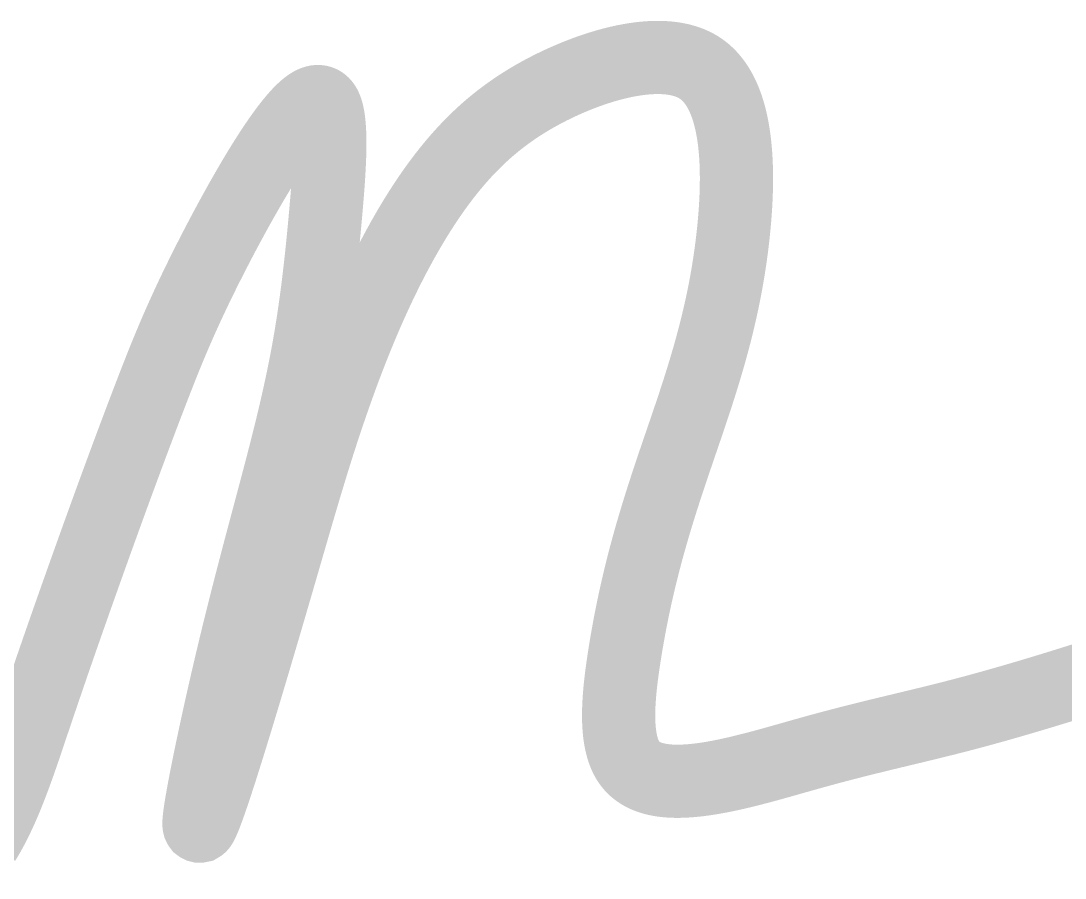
# Model space of a CAD drawing. Header units: inches. Extents: x 138 to 1256, y -84 to 787.
# Drawn here: x 549.697 to 552.204, y -18.38 to -16.321 of the extents above; entities that cross this region are included whole.
import ezdxf

# ---------------------------------------------------------------- set-up
doc = ezdxf.new("R2010")
doc.units = ezdxf.units.IN
doc.header["$MEASUREMENT"] = 0
doc.layers.add('ENTTNTHIETKE1', color=2, linetype='Continuous')
doc.layers.add('LC ISO', color=160, linetype='Continuous', lineweight=13)

# ---------------------------------------------------------------- blocks, each defined once
blk = doc.blocks.new('chu ki Toan')
at = {"layer": 'LC ISO', "const_width": 49}
blk.add_lwpolyline([(3073.71, 968.22), (3074.41, 969.35), (3075.11, 970.5), (3075.8, 971.67), (3076.49, 972.85), (3077.17, 974.05), (3077.84, 975.26), (3078.51, 976.49), (3079.17, 977.73), (3079.82, 978.98), (3080.47, 980.25), (3081.12, 981.53), (3081.75, 982.83), (3082.39, 984.13), (3083.01, 985.45), (3083.64, 986.77), (3084.25, 988.11), (3084.86, 989.46), (3085.47, 990.81), (3086.07, 992.18), (3086.67, 993.55), (3087.26, 994.93), (3087.84, 996.32), (3088.43, 997.72), (3089, 999.12), (3089.57, 1000.53), (3090.14, 1001.94), (3090.7, 1003.36), (3091.81, 1006.21), (3092.91, 1009.08), (3093.98, 1011.96), (3095.04, 1014.84), (3096.08, 1017.73), (3097.11, 1020.61), (3098.12, 1023.5), (3099.12, 1026.37), (3100.11, 1029.23), (3101.08, 1032.08), (3102.04, 1034.9), (3102.51, 1036.31), (3102.98, 1037.71), (3103.45, 1039.1), (3103.92, 1040.48), (3104.38, 1041.86), (3104.89, 1043.39), (3105.3, 1044.59), (3105.75, 1045.94), (3106.2, 1047.28), (3106.65, 1048.61), (3107.1, 1049.94), (3107.54, 1051.26), (3107.99, 1052.57), (3108.42, 1053.87), (3108.86, 1055.16), (3109.3, 1056.45), (3109.73, 1057.73), (3110.16, 1059), (3110.59, 1060.26), (3111.02, 1061.52), (3111.44, 1062.77), (3111.86, 1064.02), (3112.28, 1065.26), (3112.7, 1066.49), (3113.54, 1068.93), (3114.36, 1071.35), (3115.18, 1073.75), (3115.99, 1076.13), (3116.8, 1078.48), (3117.6, 1080.82), (3118.39, 1083.14), (3119.19, 1085.44), (3119.97, 1087.72), (3120.75, 1089.99), (3121.53, 1092.25), (3122.31, 1094.49), (3123.08, 1096.72), (3123.85, 1098.94), (3124.62, 1101.16), (3125.39, 1103.36), (3126.92, 1107.75), (3128.45, 1112.12), (3129.97, 1116.48), (3131.51, 1120.84), (3133.05, 1125.21), (3134.59, 1129.59), (3135.37, 1131.79), (3136.15, 1134), (3136.94, 1136.22), (3137.72, 1138.41), (3138.53, 1140.69), (3139.33, 1142.94), (3140.13, 1145.2), (3140.94, 1147.47), (3141.75, 1149.75), (3142.57, 1152.04), (3143.39, 1154.33), (3144.21, 1156.64), (3145.04, 1158.95), (3145.87, 1161.27), (3146.7, 1163.59), (3147.54, 1165.93), (3149.22, 1170.61), (3150.92, 1175.31), (3152.62, 1180.02), (3154.33, 1184.75), (3156.05, 1189.48), (3159.5, 1198.97), (3162.97, 1208.44), (3164.71, 1213.16), (3166.45, 1217.88), (3168.18, 1222.57), (3169.92, 1227.25), (3171.65, 1231.9), (3172.51, 1234.22), (3173.38, 1236.52), (3174.24, 1238.83), (3175.1, 1241.12), (3175.96, 1243.4), (3176.81, 1245.68), (3177.67, 1247.95), (3178.52, 1250.2), (3179.37, 1252.45), (3180.22, 1254.68), (3181.07, 1256.91), (3181.91, 1259.12), (3182.75, 1261.32), (3183.59, 1263.5), (3184.42, 1265.68), (3185.25, 1267.84), (3186.08, 1269.99), (3186.61, 1271.37), (3187.73, 1274.24), (3188.54, 1276.34), (3189.36, 1278.44), (3190.18, 1280.52), (3191.82, 1284.67), (3193.47, 1288.81), (3195.13, 1292.94), (3195.97, 1295.01), (3196.83, 1297.08), (3197.68, 1299.16), (3198.55, 1301.24), (3199.43, 1303.33), (3200.32, 1305.44), (3201.23, 1307.56), (3202.14, 1309.69), (3203.07, 1311.83), (3204.02, 1313.99), (3204.98, 1316.18), (3205.47, 1317.27), (3205.96, 1318.38), (3206.46, 1319.49), (3206.96, 1320.6), (3207.47, 1321.72), (3207.98, 1322.85), (3208.5, 1323.98), (3209.02, 1325.12), (3209.55, 1326.27), (3210.08, 1327.42), (3210.62, 1328.58), (3211.16, 1329.75), (3211.71, 1330.93), (3212.27, 1332.11), (3212.83, 1333.3), (3213.4, 1334.5), (3213.97, 1335.71), (3214.55, 1336.93), (3215.14, 1338.15), (3215.73, 1339.39), (3216.33, 1340.63), (3216.94, 1341.88), (3217.56, 1343.14), (3218.18, 1344.42), (3218.81, 1345.7), (3219.44, 1346.99), (3220.09, 1348.3), (3220.74, 1349.61), (3221.4, 1350.93), (3222.07, 1352.27), (3222.74, 1353.62), (3223.43, 1354.98), (3224.35, 1356.8), (3224.82, 1357.73), (3225.53, 1359.12), (3226.25, 1360.53), (3226.97, 1361.94), (3227.71, 1363.37), (3228.45, 1364.8), (3229.19, 1366.24), (3229.95, 1367.69), (3230.71, 1369.15), (3231.47, 1370.62), (3232.25, 1372.09), (3233.03, 1373.57), (3233.81, 1375.06), (3234.6, 1376.55), (3235.4, 1378.04), (3237.01, 1381.04), (3238.64, 1384.05), (3240.28, 1387.07), (3241.94, 1390.09), (3243.61, 1393.11), (3245.29, 1396.12), (3246.99, 1399.12), (3248.69, 1402.11), (3250.39, 1405.07), (3251.25, 1406.55), (3252.11, 1408.02), (3252.96, 1409.48), (3253.82, 1410.93), (3254.68, 1412.38), (3255.53, 1413.81), (3256.39, 1415.24), (3257.25, 1416.66), (3258.1, 1418.07), (3258.96, 1419.46), (3259.81, 1420.85), (3260.66, 1422.22), (3261.51, 1423.58), (3262.36, 1424.93), (3263.21, 1426.26), (3264.05, 1427.58), (3264.89, 1428.89), (3265.73, 1430.18), (3266.57, 1431.45), (3267.4, 1432.71), (3268.23, 1433.95), (3269.06, 1435.17), (3269.88, 1436.38), (3270.69, 1437.56), (3271.51, 1438.73), (3272.32, 1439.88), (3273.12, 1441.01), (3273.92, 1442.11), (3274.71, 1443.2), (3275.5, 1444.26), (3276.28, 1445.3), (3277.06, 1446.32), (3277.83, 1447.32), (3278.59, 1448.29), (3279.35, 1449.23), (3279.72, 1449.7), (3280.1, 1450.15), (3280.47, 1450.6), (3280.84, 1451.05), (3281.21, 1451.49), (3281.57, 1451.92), (3281.94, 1452.34), (3282.3, 1452.76), (3282.66, 1453.17), (3283.02, 1453.58), (3283.38, 1453.97), (3283.74, 1454.36), (3284.09, 1454.75), (3284.44, 1455.12), (3284.79, 1455.49), (3285.14, 1455.85), (3285.48, 1456.2), (3285.82, 1456.55), (3286.16, 1456.89), (3286.5, 1457.22), (3286.84, 1457.54), (3287.17, 1457.86), (3287.5, 1458.17), (3287.83, 1458.47), (3288.16, 1458.76), (3288.48, 1459.04), (3288.8, 1459.32), (3289.12, 1459.59), (3289.44, 1459.85), (3289.75, 1460.1), (3290.06, 1460.34), (3290.37, 1460.58), (3290.68, 1460.8), (3290.98, 1461.02), (3291.28, 1461.23), (3291.58, 1461.43), (3291.87, 1461.62), (3292.17, 1461.81), (3292.46, 1461.98), (3292.74, 1462.15), (3293.03, 1462.3), (3293.31, 1462.45), (3293.59, 1462.59), (3293.86, 1462.72), (3294.13, 1462.84), (3294.4, 1462.95), (3294.67, 1463.05), (3294.93, 1463.14), (3295.19, 1463.22), (3295.45, 1463.29), (3295.71, 1463.35), (3295.96, 1463.4), (3296.2, 1463.45), (3296.45, 1463.48), (3296.69, 1463.5), (3296.93, 1463.51), (3297.16, 1463.52), (3297.39, 1463.51), (3297.62, 1463.49), (3297.85, 1463.46), (3298.07, 1463.42), (3298.29, 1463.37), (3298.5, 1463.31), (3298.71, 1463.24), (3298.92, 1463.16), (3299.12, 1463.07), (3299.32, 1462.97), (3299.52, 1462.85), (3299.71, 1462.73), (3299.9, 1462.59), (3300.09, 1462.45), (3300.27, 1462.29), (3300.45, 1462.12), (3300.62, 1461.94), (3300.79, 1461.75), (3300.95, 1461.55), (3301.12, 1461.33), (3301.28, 1461.11), (3301.44, 1460.87), (3301.59, 1460.62), (3301.74, 1460.36), (3301.88, 1460.09), (3302.02, 1459.81), (3302.16, 1459.52), (3302.29, 1459.22), (3302.42, 1458.91), (3302.55, 1458.58), (3302.67, 1458.25), (3302.79, 1457.91), (3302.9, 1457.55), (3303.01, 1457.19), (3303.12, 1456.82), (3303.23, 1456.44), (3303.33, 1456.04), (3303.43, 1455.64), (3303.53, 1455.23), (3303.62, 1454.81), (3303.71, 1454.39), (3303.79, 1453.95), (3303.88, 1453.5), (3303.96, 1453.05), (3304.03, 1452.58), (3304.11, 1452.11), (3304.18, 1451.63), (3304.25, 1451.14), (3304.31, 1450.65), (3304.37, 1450.14), (3304.43, 1449.63), (3304.49, 1449.11), (3304.54, 1448.58), (3304.59, 1448.05), (3304.64, 1447.51), (3304.69, 1446.96), (3304.73, 1446.4), (3304.77, 1445.84), (3304.81, 1445.27), (3304.84, 1444.69), (3304.87, 1444.1), (3304.9, 1443.51), (3304.93, 1442.92), (3304.95, 1442.31), (3304.98, 1441.7), (3305.02, 1440.47), (3305.04, 1439.21), (3305.06, 1437.92), (3305.07, 1436.62), (3305.08, 1435.29), (3305.07, 1433.95), (3305.06, 1432.59), (3305.04, 1431.21), (3305.01, 1429.81), (3304.97, 1428.4), (3304.93, 1426.97), (3304.88, 1425.53), (3304.82, 1424.07), (3304.76, 1422.6), (3304.69, 1421.12), (3304.62, 1419.64), (3304.54, 1418.14), (3304.45, 1416.63), (3304.36, 1415.12), (3304.27, 1413.6), (3304.07, 1410.54), (3303.85, 1407.47), (3303.62, 1404.4), (3303.38, 1401.32), (3303.13, 1398.25), (3302.88, 1395.2), (3302.74, 1393.69), (3302.61, 1392.17), (3302.48, 1390.67), (3302.3, 1388.59), (3302.22, 1387.69), (3302.08, 1386.22), (3301.95, 1384.75), (3301.82, 1383.3), (3301.68, 1381.85), (3301.55, 1380.41), (3301.41, 1378.99), (3301.28, 1377.57), (3301.14, 1376.16), (3301.01, 1374.76), (3300.87, 1373.37), (3300.74, 1371.99), (3300.6, 1370.61), (3300.47, 1369.25), (3300.33, 1367.89), (3300.19, 1366.54), (3300.06, 1365.2), (3299.92, 1363.87), (3299.78, 1362.54), (3299.64, 1361.22), (3299.5, 1359.92), (3299.36, 1358.61), (3299.22, 1357.32), (3299.08, 1356.03), (3298.94, 1354.75), (3298.8, 1353.48), (3298.65, 1352.21), (3298.51, 1350.96), (3298.37, 1349.7), (3298.22, 1348.46), (3297.93, 1345.99), (3297.64, 1343.54), (3297.34, 1341.12), (3297.04, 1338.72), (3296.74, 1336.34), (3296.43, 1333.99), (3296.12, 1331.65), (3295.81, 1329.34), (3295.49, 1327.04), (3295.17, 1324.76), (3294.85, 1322.5), (3294.52, 1320.25), (3294.18, 1318.02), (3293.85, 1315.8), (3293.5, 1313.6), (3293.16, 1311.4), (3292.8, 1309.22), (3292.45, 1307.05), (3292.09, 1304.89), (3291.72, 1302.73), (3291.34, 1300.58), (3290.97, 1298.44), (3290.58, 1296.31), (3290.38, 1295.2), (3289.79, 1292.05), (3289.39, 1289.93), (3288.98, 1287.81), (3288.15, 1283.58), (3287.29, 1279.36), (3286.41, 1275.14), (3285.51, 1270.93), (3284.59, 1266.72), (3283.65, 1262.5), (3282.68, 1258.29), (3281.7, 1254.06), (3280.69, 1249.82), (3279.67, 1245.58), (3278.63, 1241.31), (3278.1, 1239.17), (3277.56, 1237.03), (3277.02, 1234.88), (3276.48, 1232.73), (3275.93, 1230.57), (3275.38, 1228.4), (3274.83, 1226.23), (3274.27, 1224.05), (3273.7, 1221.86), (3273.13, 1219.66), (3272.56, 1217.46), (3271.98, 1215.25), (3271.4, 1213.03), (3270.81, 1210.8), (3270.22, 1208.56), (3269.63, 1206.31), (3269.03, 1204.06), (3268.43, 1201.79), (3267.83, 1199.51), (3267.22, 1197.22), (3266.61, 1194.92), (3265.99, 1192.61), (3265.37, 1190.28), (3264.75, 1187.94), (3264.12, 1185.59), (3263.49, 1183.23), (3262.85, 1180.85), (3262.22, 1178.46), (3261.58, 1176.06), (3260.93, 1173.64), (3260.28, 1171.21), (3259.63, 1168.76), (3258.98, 1166.3), (3258.32, 1163.82), (3257.66, 1161.32), (3257, 1158.81), (3256.34, 1156.28), (3255.67, 1153.73), (3255, 1151.17), (3254.32, 1148.59), (3253.65, 1145.99), (3252.97, 1143.37), (3252.28, 1140.73), (3251.6, 1138.08), (3250.91, 1135.4), (3250.22, 1132.71), (3249.53, 1129.99), (3248.84, 1127.25), (3248.14, 1124.5), (3247.44, 1121.72), (3246.74, 1118.92), (3246.04, 1116.1), (3245.33, 1113.26), (3244.62, 1110.39), (3243.91, 1107.5), (3243.2, 1104.59), (3242.49, 1101.65), (3241.77, 1098.69), (3241.05, 1095.71), (3240.34, 1092.7), (3239.61, 1089.67), (3238.84, 1086.38), (3238.17, 1083.52), (3237.44, 1080.42), (3236.72, 1077.29), (3235.99, 1074.15), (3235.27, 1071), (3234.55, 1067.85), (3233.12, 1061.53), (3232.42, 1058.37), (3231.71, 1055.22), (3231.02, 1052.09), (3230.33, 1048.97), (3229.66, 1045.86), (3229.32, 1044.32), (3228.99, 1042.79), (3228.66, 1041.26), (3228.33, 1039.73), (3228, 1038.22), (3227.68, 1036.71), (3227.36, 1035.21), (3227.05, 1033.72), (3226.73, 1032.25), (3226.42, 1030.78), (3226.12, 1029.32), (3225.81, 1027.87), (3225.52, 1026.43), (3225.22, 1025.01), (3224.93, 1023.59), (3224.64, 1022.19), (3224.36, 1020.81), (3224.08, 1019.43), (3223.8, 1018.08), (3223.53, 1016.73), (3223.27, 1015.4), (3223.01, 1014.09), (3222.75, 1012.79), (3222.5, 1011.51), (3222.25, 1010.25), (3222.01, 1009), (3221.77, 1007.77), (3221.54, 1006.56), (3221.31, 1005.37), (3221.09, 1004.2), (3220.88, 1003.05), (3220.67, 1001.92), (3220.46, 1000.81), (3220.27, 999.72), (3220.07, 998.65), (3219.89, 997.61), (3219.71, 996.58), (3219.54, 995.58), (3219.37, 994.61), (3219.21, 993.66), (3219.05, 992.73), (3218.98, 992.27), (3218.91, 991.83), (3218.84, 991.39), (3218.77, 990.95), (3218.7, 990.52), (3218.63, 990.1), (3218.57, 989.68), (3218.51, 989.27), (3218.45, 988.87), (3218.39, 988.48), (3218.33, 988.09), (3218.28, 987.71), (3218.22, 987.33), (3218.17, 986.96), (3218.12, 986.6), (3218.07, 986.25), (3218.03, 985.9), (3217.98, 985.56), (3217.94, 985.23), (3217.9, 984.91), (3217.87, 984.59), (3217.83, 984.28), (3217.8, 983.98), (3217.76, 983.69), (3217.73, 983.4), (3217.7, 983.12), (3217.68, 982.85), (3217.66, 982.59), (3217.63, 982.33), (3217.61, 982.08), (3217.6, 981.84), (3217.58, 981.61), (3217.57, 981.39), (3217.56, 981.17), (3217.55, 980.97), (3217.54, 980.77), (3217.53, 980.58), (3217.53, 980.4), (3217.53, 980.22), (3217.53, 980.06), (3217.54, 979.9), (3217.54, 979.76), (3217.55, 979.62), (3217.56, 979.53), (3217.57, 979.37), (3217.59, 979.25), (3217.61, 979.15), (3217.63, 979.05), (3217.65, 978.97), (3217.67, 978.89), (3217.7, 978.82), (3217.73, 978.76), (3217.76, 978.71), (3217.79, 978.67), (3217.82, 978.63), (3217.86, 978.6), (3217.9, 978.58), (3217.94, 978.57), (3217.98, 978.57), (3218.03, 978.58), (3218.08, 978.59), (3218.13, 978.62), (3218.18, 978.65), (3218.23, 978.68), (3218.29, 978.73), (3218.35, 978.79), (3218.41, 978.85), (3218.47, 978.92), (3218.53, 979), (3218.6, 979.08), (3218.67, 979.18), (3218.74, 979.28), (3218.81, 979.39), (3218.88, 979.5), (3218.96, 979.63), (3219.04, 979.76), (3219.11, 979.9), (3219.2, 980.05), (3219.28, 980.2), (3219.36, 980.36), (3219.45, 980.53), (3219.54, 980.71), (3219.63, 980.89), (3219.72, 981.08), (3219.82, 981.28), (3219.91, 981.49), (3220.01, 981.7), (3220.11, 981.92), (3220.21, 982.14), (3220.32, 982.38), (3220.42, 982.62), (3220.53, 982.87), (3220.64, 983.12), (3220.75, 983.38), (3220.86, 983.65), (3220.98, 983.92), (3221.09, 984.2), (3221.21, 984.49), (3221.33, 984.79), (3221.45, 985.09), (3221.57, 985.4), (3221.69, 985.71), (3221.82, 986.03), (3221.95, 986.36), (3222.08, 986.69), (3222.21, 987.03), (3222.47, 987.73), (3222.74, 988.45), (3223.02, 989.2), (3223.31, 989.98), (3223.6, 990.77), (3223.89, 991.59), (3224.2, 992.44), (3224.5, 993.3), (3224.82, 994.19), (3225.14, 995.1), (3225.46, 996.04), (3225.79, 996.99), (3226.13, 997.97), (3226.47, 998.96), (3226.81, 999.98), (3227.16, 1001.02), (3227.52, 1002.08), (3227.88, 1003.16), (3228.24, 1004.26), (3228.61, 1005.37), (3228.99, 1006.51), (3229.37, 1007.66), (3229.75, 1008.84), (3230.14, 1010.03), (3230.53, 1011.23), (3230.93, 1012.46), (3231.33, 1013.7), (3231.74, 1014.96), (3232.15, 1016.23), (3232.56, 1017.52), (3232.98, 1018.83), (3233.4, 1020.15), (3233.82, 1021.49), (3234.25, 1022.84), (3234.68, 1024.2), (3235.11, 1025.58), (3235.55, 1026.98), (3235.99, 1028.38), (3236.43, 1029.8), (3236.88, 1031.23), (3237.33, 1032.68), (3237.78, 1034.13), (3238.24, 1035.6), (3238.69, 1037.08), (3239.16, 1038.57), (3239.62, 1040.07), (3240.08, 1041.58), (3240.55, 1043.1), (3241.02, 1044.63), (3241.49, 1046.17), (3241.97, 1047.72), (3242.44, 1049.28), (3242.92, 1050.85), (3243.4, 1052.42), (3243.88, 1054.01), (3244.36, 1055.6), (3244.85, 1057.19), (3245.33, 1058.8), (3246.31, 1062.03), (3247.29, 1065.28), (3248.27, 1068.55), (3249.26, 1071.84), (3250.25, 1075.15), (3251.25, 1078.47), (3252.24, 1081.8), (3254.23, 1088.49), (3256.21, 1095.18), (3258.19, 1101.87), (3259.17, 1105.2), (3260.15, 1108.53), (3261.13, 1111.84), (3262.09, 1115.13), (3263.06, 1118.41), (3264.01, 1121.67), (3264.96, 1124.91), (3265.43, 1126.52), (3265.9, 1128.12), (3266.36, 1129.71), (3266.83, 1131.3), (3267.29, 1132.88), (3267.75, 1134.45), (3268.2, 1136.01), (3268.66, 1137.57), (3269.11, 1139.12), (3269.56, 1140.65), (3270, 1142.18), (3270.44, 1143.7), (3270.88, 1145.2), (3271.32, 1146.7), (3271.62, 1147.76), (3272.18, 1149.66), (3272.6, 1151.12), (3273.02, 1152.58), (3273.44, 1154.02), (3273.86, 1155.45), (3274.27, 1156.87), (3274.68, 1158.28), (3275.09, 1159.69), (3275.49, 1161.08), (3275.89, 1162.46), (3276.29, 1163.83), (3276.69, 1165.19), (3277.08, 1166.55), (3277.47, 1167.89), (3277.86, 1169.23), (3278.24, 1170.55), (3278.63, 1171.87), (3279.01, 1173.18), (3279.38, 1174.48), (3279.76, 1175.77), (3280.13, 1177.06), (3280.51, 1178.33), (3280.87, 1179.6), (3281.24, 1180.86), (3281.61, 1182.11), (3281.97, 1183.36), (3282.33, 1184.6), (3282.69, 1185.83), (3283.05, 1187.05), (3283.41, 1188.27), (3283.76, 1189.48), (3284.12, 1190.68), (3284.47, 1191.88), (3285.17, 1194.26), (3285.86, 1196.61), (3286.55, 1198.94), (3287.23, 1201.25), (3287.91, 1203.53), (3288.59, 1205.8), (3289.27, 1208.05), (3289.94, 1210.28), (3290.61, 1212.5), (3291.28, 1214.7), (3291.94, 1216.89), (3292.61, 1219.07), (3293.27, 1221.23), (3293.94, 1223.39), (3294.61, 1225.53), (3295.28, 1227.67), (3295.95, 1229.8), (3297.29, 1234.05), (3298.65, 1238.28), (3300.02, 1242.51), (3301.42, 1246.75), (3302.12, 1248.88), (3302.83, 1251.01), (3303.55, 1253.14), (3304.28, 1255.28), (3305.23, 1258.09), (3305.75, 1259.59), (3306.5, 1261.76), (3307.26, 1263.94), (3308.02, 1266.13), (3308.8, 1268.33), (3309.58, 1270.53), (3310.37, 1272.74), (3311.17, 1274.96), (3311.98, 1277.19), (3312.8, 1279.43), (3313.62, 1281.67), (3314.46, 1283.91), (3315.3, 1286.17), (3316.16, 1288.42), (3317.02, 1290.69), (3317.89, 1292.95), (3318.77, 1295.22), (3319.66, 1297.5), (3320.56, 1299.78), (3321.47, 1302.06), (3322.39, 1304.34), (3323.32, 1306.63), (3324.25, 1308.92), (3325.2, 1311.21), (3326.16, 1313.5), (3327.12, 1315.79), (3328.1, 1318.08), (3329.09, 1320.38), (3330.08, 1322.67), (3331.09, 1324.96), (3332.11, 1327.25), (3333.13, 1329.54), (3334.17, 1331.83), (3335.22, 1334.12), (3336.27, 1336.4), (3337.34, 1338.68), (3338.42, 1340.96), (3339.51, 1343.23), (3340.61, 1345.5), (3341.72, 1347.77), (3342.84, 1350.03), (3343.97, 1352.29), (3345.11, 1354.54), (3346.26, 1356.78), (3347.43, 1359.02), (3348.6, 1361.26), (3349.79, 1363.48), (3350.99, 1365.7), (3352.19, 1367.91), (3353.41, 1370.12), (3354.64, 1372.31), (3355.89, 1374.5), (3357.23, 1376.83), (3358.4, 1378.85), (3359.68, 1381.01), (3360.97, 1383.15), (3362.27, 1385.29), (3363.58, 1387.42), (3364.91, 1389.53), (3366.25, 1391.63), (3367.6, 1393.72), (3368.96, 1395.8), (3370.34, 1397.87), (3371.73, 1399.91), (3373.13, 1401.95), (3374.54, 1403.97), (3375.97, 1405.97), (3377.42, 1407.96), (3378.88, 1409.94), (3380.35, 1411.89), (3381.83, 1413.83), (3383.34, 1415.75), (3384.85, 1417.65), (3386.38, 1419.54), (3387.93, 1421.4), (3389.49, 1423.25), (3391.06, 1425.07), (3392.66, 1426.88), (3393.46, 1427.77), (3394.36, 1428.77), (3395.07, 1429.55), (3395.89, 1430.43), (3396.7, 1431.3), (3397.53, 1432.17), (3398.35, 1433.03), (3399.18, 1433.89), (3400.02, 1434.74), (3400.86, 1435.59), (3401.71, 1436.43), (3402.56, 1437.27), (3403.41, 1438.1), (3404.27, 1438.93), (3405.14, 1439.75), (3406.01, 1440.57), (3406.88, 1441.38), (3407.76, 1442.18), (3408.65, 1442.99), (3409.54, 1443.78), (3410.44, 1444.58), (3411.35, 1445.36), (3412.26, 1446.15), (3413.17, 1446.92), (3414.1, 1447.7), (3415.03, 1448.47), (3415.96, 1449.23), (3416.9, 1449.99), (3417.85, 1450.74), (3418.81, 1451.49), (3419.77, 1452.24), (3420.74, 1452.98), (3421.72, 1453.71), (3422.7, 1454.44), (3423.69, 1455.17), (3424.69, 1455.89), (3425.69, 1456.61), (3426.71, 1457.32), (3427.73, 1458.03), (3428.76, 1458.74), (3429.79, 1459.44), (3430.84, 1460.13), (3431.89, 1460.82), (3432.95, 1461.51), (3434.02, 1462.19), (3435.1, 1462.87), (3436.18, 1463.55), (3437.28, 1464.22), (3438.38, 1464.88), (3439.49, 1465.55), (3440.61, 1466.2), (3441.74, 1466.86), (3442.88, 1467.51), (3444.03, 1468.15), (3445.19, 1468.8), (3446.36, 1469.43), (3447.53, 1470.07), (3448.58, 1470.63), (3449.91, 1471.33), (3451.12, 1471.95), (3452.33, 1472.57), (3453.56, 1473.18), (3454.79, 1473.79), (3456.03, 1474.39), (3457.27, 1474.99), (3458.53, 1475.58), (3459.79, 1476.17), (3461.06, 1476.75), (3462.33, 1477.32), (3463.61, 1477.89), (3464.9, 1478.45), (3466.19, 1479.01), (3467.49, 1479.55), (3468.79, 1480.09), (3470.1, 1480.63), (3471.41, 1481.15), (3472.73, 1481.67), (3474.04, 1482.17), (3475.37, 1482.67), (3476.69, 1483.17), (3478.02, 1483.65), (3479.35, 1484.12), (3480.68, 1484.58), (3482.01, 1485.04), (3483.35, 1485.48), (3484.69, 1485.91), (3486.02, 1486.34), (3487.36, 1486.75), (3488.7, 1487.15), (3490.03, 1487.54), (3491.37, 1487.92), (3492.7, 1488.29), (3494.04, 1488.64), (3495.37, 1488.99), (3496.7, 1489.32), (3498.03, 1489.64), (3499.36, 1489.94), (3500.68, 1490.24), (3502, 1490.52), (3503.32, 1490.78), (3504.63, 1491.04), (3505.94, 1491.27), (3507.24, 1491.5), (3508.54, 1491.71), (3509.84, 1491.91), (3511.13, 1492.09), (3512.41, 1492.25), (3513.69, 1492.41), (3514.96, 1492.54), (3516.22, 1492.66), (3517.48, 1492.77), (3518.73, 1492.85), (3519.98, 1492.92), (3521.21, 1492.98), (3522.44, 1493.02), (3523.66, 1493.04), (3524.86, 1493.04), (3526.06, 1493.03), (3527.25, 1492.99), (3528.44, 1492.94), (3529.61, 1492.88), (3530.77, 1492.79), (3531.92, 1492.68), (3533.05, 1492.56), (3534.18, 1492.42), (3535.29, 1492.25), (3536.4, 1492.07), (3537.49, 1491.87), (3538.56, 1491.64), (3539.63, 1491.4), (3540.68, 1491.14), (3541.72, 1490.85), (3542.74, 1490.55), (3543.75, 1490.22), (3544.25, 1490.05), (3544.74, 1489.87), (3545.24, 1489.69), (3545.72, 1489.5), (3546.21, 1489.31), (3546.69, 1489.11), (3547.16, 1488.91), (3547.64, 1488.7), (3548.11, 1488.48), (3548.57, 1488.26), (3549.03, 1488.03), (3549.49, 1487.8), (3549.94, 1487.56), (3550.39, 1487.32), (3550.83, 1487.07), (3551.27, 1486.81), (3551.7, 1486.55), (3552.13, 1486.28), (3552.47, 1486.07), (3552.98, 1485.73), (3553.4, 1485.45), (3553.81, 1485.16), (3554.22, 1484.86), (3554.63, 1484.56), (3555.03, 1484.25), (3555.42, 1483.93), (3555.81, 1483.62), (3556.2, 1483.29), (3556.58, 1482.96), (3556.96, 1482.62), (3557.34, 1482.28), (3557.71, 1481.93), (3558.07, 1481.58), (3558.44, 1481.22), (3558.79, 1480.86), (3559.15, 1480.49), (3559.5, 1480.12), (3559.84, 1479.74), (3560.18, 1479.36), (3560.52, 1478.97), (3561.19, 1478.17), (3561.83, 1477.36), (3562.46, 1476.53), (3563.08, 1475.67), (3563.68, 1474.8), (3564.26, 1473.91), (3564.83, 1473), (3565.39, 1472.07), (3565.93, 1471.13), (3566.45, 1470.16), (3566.96, 1469.18), (3567.46, 1468.18), (3567.94, 1467.17), (3568.41, 1466.14), (3568.86, 1465.09), (3569.3, 1464.03), (3569.73, 1462.95), (3570.14, 1461.86), (3570.54, 1460.75), (3570.92, 1459.63), (3571.29, 1458.49), (3571.65, 1457.34), (3572, 1456.18), (3572.33, 1455), (3572.65, 1453.81), (3572.96, 1452.61), (3573.26, 1451.39), (3573.54, 1450.16), (3573.82, 1448.92), (3574.08, 1447.67), (3574.32, 1446.41), (3574.56, 1445.14), (3574.79, 1443.86), (3575, 1442.56), (3575.21, 1441.26), (3575.4, 1439.95), (3575.58, 1438.63), (3575.75, 1437.3), (3575.91, 1435.96), (3576.06, 1434.61), (3576.2, 1433.26), (3576.33, 1431.89), (3576.45, 1430.52), (3576.57, 1429.15), (3576.67, 1427.76), (3576.76, 1426.37), (3576.84, 1424.97), (3576.91, 1423.57), (3576.98, 1422.16), (3577.03, 1420.75), (3577.08, 1419.33), (3577.12, 1417.91), (3577.15, 1416.48), (3577.17, 1415.05), (3577.18, 1413.62), (3577.19, 1412.18), (3577.18, 1410.74), (3577.17, 1409.29), (3577.15, 1407.85), (3577.13, 1406.4), (3577.1, 1404.95), (3577.06, 1403.5), (3577.01, 1402.04), (3576.96, 1400.59), (3576.9, 1399.14), (3576.83, 1397.68), (3576.68, 1394.77), (3576.5, 1391.87), (3576.3, 1388.97), (3576.08, 1386.08), (3575.84, 1383.19), (3575.58, 1380.33), (3575.3, 1377.47), (3574.93, 1373.94), (3574.69, 1371.82), (3574.36, 1369.02), (3574.02, 1366.25), (3573.66, 1363.49), (3573.28, 1360.75), (3572.9, 1358.04), (3572.5, 1355.34), (3572.08, 1352.66), (3571.65, 1350), (3571.21, 1347.35), (3570.75, 1344.73), (3570.29, 1342.12), (3569.81, 1339.52), (3569.31, 1336.95), (3568.81, 1334.39), (3568.29, 1331.84), (3567.77, 1329.32), (3567.23, 1326.8), (3566.68, 1324.3), (3566.12, 1321.82), (3565.55, 1319.35), (3564.97, 1316.9), (3564.39, 1314.45), (3563.79, 1312.03), (3563.18, 1309.61), (3562.57, 1307.21), (3561.94, 1304.82), (3561.31, 1302.44), (3560.67, 1300.07), (3560.02, 1297.71), (3559.37, 1295.37), (3558.71, 1293.03), (3558.04, 1290.71), (3557.36, 1288.39), (3556.68, 1286.09), (3556, 1283.79), (3555.3, 1281.51), (3554.61, 1279.23), (3553.9, 1276.96), (3553.2, 1274.7), (3552.48, 1272.44), (3551.77, 1270.19), (3551.05, 1267.95), (3550.32, 1265.72), (3549.6, 1263.49), (3548.13, 1259.06), (3546.66, 1254.64), (3545.18, 1250.24), (3543.69, 1245.86), (3542.2, 1241.49), (3540.71, 1237.14), (3539.22, 1232.79), (3536.26, 1224.1), (3534.79, 1219.76), (3533.74, 1216.65), (3531.88, 1211.06), (3530.44, 1206.71), (3529.02, 1202.34), (3527.61, 1197.95), (3526.22, 1193.55), (3525.53, 1191.34), (3524.84, 1189.12), (3524.16, 1186.9), (3523.48, 1184.67), (3522.81, 1182.44), (3522.14, 1180.2), (3521.48, 1177.95), (3520.82, 1175.69), (3520.16, 1173.42), (3519.52, 1171.15), (3518.87, 1168.87), (3518.23, 1166.57), (3517.6, 1164.27), (3516.97, 1161.95), (3516.35, 1159.63), (3515.73, 1157.29), (3515.12, 1154.94), (3514.52, 1152.58), (3513.92, 1150.21), (3513.33, 1147.83), (3512.74, 1145.43), (3512.16, 1143.02), (3511.59, 1140.59), (3511.02, 1138.15), (3510.46, 1135.69), (3509.9, 1133.22), (3509.35, 1130.74), (3508.81, 1128.24), (3508.28, 1125.72), (3507.75, 1123.18), (3507.23, 1120.63), (3506.72, 1118.06), (3506.22, 1115.47), (3505.72, 1112.87), (3505.23, 1110.24), (3504.75, 1107.6), (3504.28, 1104.94), (3503.81, 1102.25), (3503.35, 1099.55), (3502.9, 1096.82), (3502.46, 1094.08), (3502.21, 1092.51), (3501.6, 1088.52), (3501.19, 1085.72), (3500.8, 1082.91), (3500.42, 1080.09), (3500.07, 1077.27), (3499.9, 1075.86), (3499.74, 1074.45), (3499.58, 1073.04), (3499.43, 1071.64), (3499.29, 1070.24), (3499.16, 1068.84), (3499.04, 1067.44), (3498.93, 1066.05), (3498.82, 1064.66), (3498.72, 1063.28), (3498.64, 1061.91), (3498.56, 1060.54), (3498.5, 1059.18), (3498.45, 1057.83), (3498.4, 1056.49), (3498.37, 1055.15), (3498.36, 1053.83), (3498.35, 1052.51), (3498.36, 1051.2), (3498.38, 1049.91), (3498.41, 1048.63), (3498.46, 1047.36), (3498.53, 1046.1), (3498.61, 1044.86), (3498.7, 1043.63), (3498.81, 1042.41), (3498.93, 1041.21), (3499.08, 1040.02), (3499.23, 1038.85), (3499.41, 1037.7), (3499.6, 1036.56), (3499.81, 1035.45), (3499.92, 1034.89), (3500.04, 1034.35), (3500.16, 1033.8), (3500.29, 1033.27), (3500.42, 1032.73), (3500.56, 1032.2), (3500.7, 1031.68), (3500.84, 1031.16), (3500.99, 1030.65), (3501.15, 1030.14), (3501.31, 1029.64), (3501.47, 1029.14), (3501.64, 1028.65), (3501.82, 1028.16), (3502, 1027.68), (3502.19, 1027.21), (3502.38, 1026.74), (3502.58, 1026.27), (3502.78, 1025.82), (3502.99, 1025.36), (3503.2, 1024.92), (3503.42, 1024.48), (3503.64, 1024.04), (3503.87, 1023.61), (3504.11, 1023.19), (3504.35, 1022.78), (3504.6, 1022.37), (3504.85, 1021.96), (3505.11, 1021.57), (3505.38, 1021.18), (3505.78, 1020.62), (3505.92, 1020.42), (3506.21, 1020.05), (3506.5, 1019.69), (3506.79, 1019.33), (3507.09, 1018.98), (3507.4, 1018.64), (3507.71, 1018.3), (3508.03, 1017.97), (3508.35, 1017.65), (3508.68, 1017.33), (3509.02, 1017.02), (3509.36, 1016.72), (3509.71, 1016.42), (3510.06, 1016.13), (3510.42, 1015.84), (3510.78, 1015.56), (3511.15, 1015.29), (3511.52, 1015.02), (3511.9, 1014.76), (3512.29, 1014.5), (3512.68, 1014.25), (3513.07, 1014.01), (3513.47, 1013.77), (3513.88, 1013.54), (3514.29, 1013.32), (3514.71, 1013.1), (3515.13, 1012.88), (3515.55, 1012.67), (3515.98, 1012.47), (3516.42, 1012.27), (3516.86, 1012.08), (3517.3, 1011.89), (3517.75, 1011.71), (3518.21, 1011.54), (3518.67, 1011.37), (3519.13, 1011.21), (3519.6, 1011.05), (3520.07, 1010.89), (3520.55, 1010.74), (3521.03, 1010.6), (3521.52, 1010.46), (3522.01, 1010.33), (3522.51, 1010.2), (3523.01, 1010.08), (3523.51, 1009.96), (3524.02, 1009.85), (3524.53, 1009.74), (3525.57, 1009.54), (3526.63, 1009.36), (3527.7, 1009.2), (3528.78, 1009.06), (3529.88, 1008.93), (3531, 1008.82), (3532.13, 1008.74), (3533.28, 1008.66), (3534.44, 1008.61), (3535.61, 1008.57), (3536.8, 1008.55), (3538, 1008.55), (3539.22, 1008.56), (3540.44, 1008.59), (3541.68, 1008.63), (3542.93, 1008.69), (3544.19, 1008.76), (3545.47, 1008.85), (3546.75, 1008.95), (3548.04, 1009.06), (3549.35, 1009.19), (3550.66, 1009.33), (3551.99, 1009.48), (3553.32, 1009.65), (3554.67, 1009.83), (3556.02, 1010.02), (3557.38, 1010.22), (3558.75, 1010.43), (3560.12, 1010.66), (3561.5, 1010.89), (3562.89, 1011.14), (3564.29, 1011.39), (3565.7, 1011.65), (3567.11, 1011.93), (3568.52, 1012.21), (3569.94, 1012.5), (3571.37, 1012.8), (3572.8, 1013.11), (3574.23, 1013.43), (3575.67, 1013.75), (3577.12, 1014.08), (3578.56, 1014.42), (3580.02, 1014.76), (3582.92, 1015.47), (3585.84, 1016.2), (3588.77, 1016.95), (3591.7, 1017.71), (3594.63, 1018.49), (3597.56, 1019.29), (3600.48, 1020.09), (3603.4, 1020.9), (3606.31, 1021.72), (3609.21, 1022.53), (3612.09, 1023.35), (3614.96, 1024.17), (3617.81, 1024.98), (3620.64, 1025.78), (3622.04, 1026.18), (3623.44, 1026.57), (3624.83, 1026.96), (3626.78, 1027.51), (3627.59, 1027.74), (3628.96, 1028.12), (3630.33, 1028.49), (3631.68, 1028.87), (3633.03, 1029.24), (3634.37, 1029.6), (3635.71, 1029.96), (3637.03, 1030.32), (3638.35, 1030.68), (3639.67, 1031.03), (3640.98, 1031.38), (3642.28, 1031.72), (3643.57, 1032.07), (3644.86, 1032.4), (3646.14, 1032.74), (3647.42, 1033.07), (3649.96, 1033.73), (3652.47, 1034.38), (3654.97, 1035.02), (3657.44, 1035.64), (3659.89, 1036.26), (3662.32, 1036.87), (3664.74, 1037.47), (3667.14, 1038.06), (3669.52, 1038.65), (3671.88, 1039.23), (3674.23, 1039.8), (3676.57, 1040.37), (3678.89, 1040.93), (3681.21, 1041.49), (3683.51, 1042.04), (3685.8, 1042.59), (3688.08, 1043.14), (3690.35, 1043.69), (3692.61, 1044.23), (3694.87, 1044.77), (3699.36, 1045.86), (3703.84, 1046.94), (3708.3, 1048.03), (3712.76, 1049.14), (3717.23, 1050.25), (3721.7, 1051.39), (3723.43, 1051.83), (3726.19, 1052.54), (3728.44, 1053.13), (3730.69, 1053.73), (3732.95, 1054.33), (3735.22, 1054.93), (3737.48, 1055.54), (3739.76, 1056.16), (3742.03, 1056.78), (3744.31, 1057.41), (3746.6, 1058.04), (3748.89, 1058.68), (3753.47, 1059.98), (3758.08, 1061.29), (3762.69, 1062.62), (3767.32, 1063.98), (3771.96, 1065.35), (3776.62, 1066.73), (3781.28, 1068.14), (3785.96, 1069.56), (3790.65, 1071), (3795.34, 1072.45), (3800.05, 1073.91), (3804.76, 1075.39), (3809.48, 1076.89), (3814.21, 1078.39), (3818.94, 1079.91), (3823.68, 1081.43)], dxfattribs=at)
blk = doc.blocks.new('khung vpn')
at = {"layer": 'LC ISO', "xscale": 0.000601425, "yscale": 0.000601425, "zscale": 0.000601425}
blk.add_blockref('chu ki Toan', (52551.6761, -4224.86752), dxfattribs=at)

msp = doc.modelspace()

# ---------------------------------------------------------------- block references
at = {"layer": 'ENTTNTHIETKE1', "color": 6, "xscale": 5.965326529308613, "yscale": 5.965326529308613, "zscale": 5.965326529308613}
msp.add_blockref('khung vpn', (-312949.3265, 25180.9486), dxfattribs=at)

doc.saveas('drawing.dxf')
